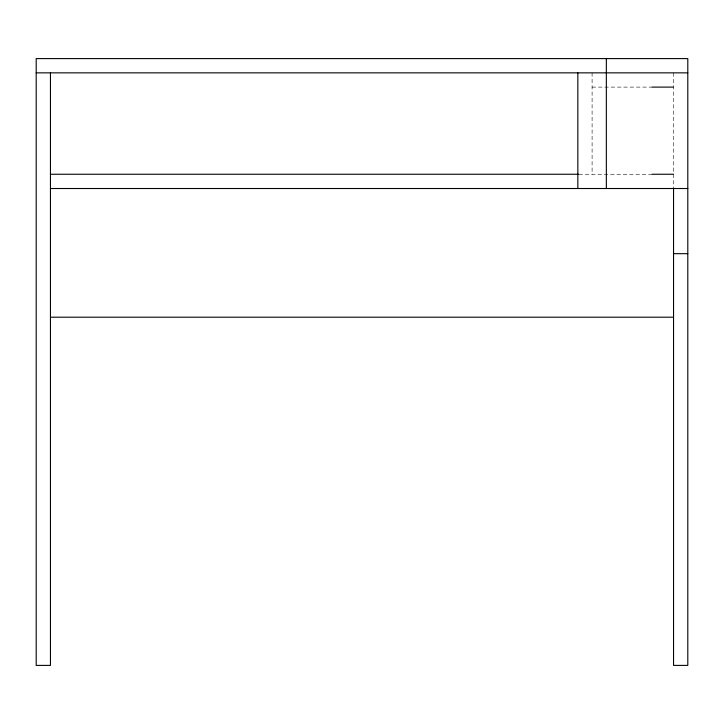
<?xml version="1.0" encoding="UTF-8"?>
<svg xmlns="http://www.w3.org/2000/svg" width="724" height="724" viewBox="0 0 724 724"><rect width="100%" height="100%" fill="white"/><g stroke="black" fill="none" stroke-linecap="round" stroke-linejoin="round"><path stroke-width="0.54" stroke-dasharray="3.62 2.71" d="M592.096 87.106L652.053 87.106M578.938 174.258L652.062 174.258M673.546 72.853L673.546 188.512M592.096 72.853L592.096 174.258"/><path stroke-width="1.09" d="M36.2 72.853L687.8 72.853M652.053 87.106L673.546 87.106M50.454 174.258L578.557 174.258M652.062 174.258L673.546 174.258M50.454 188.512L687.8 188.512M673.546 253.672L687.8 253.672M50.454 317.202L673.546 317.202M673.546 188.195L673.546 665.401L687.8 665.401L687.8 58.599L36.2 58.599L36.2 665.401L50.454 665.401L50.454 72.853M606.35 58.599L606.35 188.512M577.842 72.853L577.842 188.512"/></g></svg>
